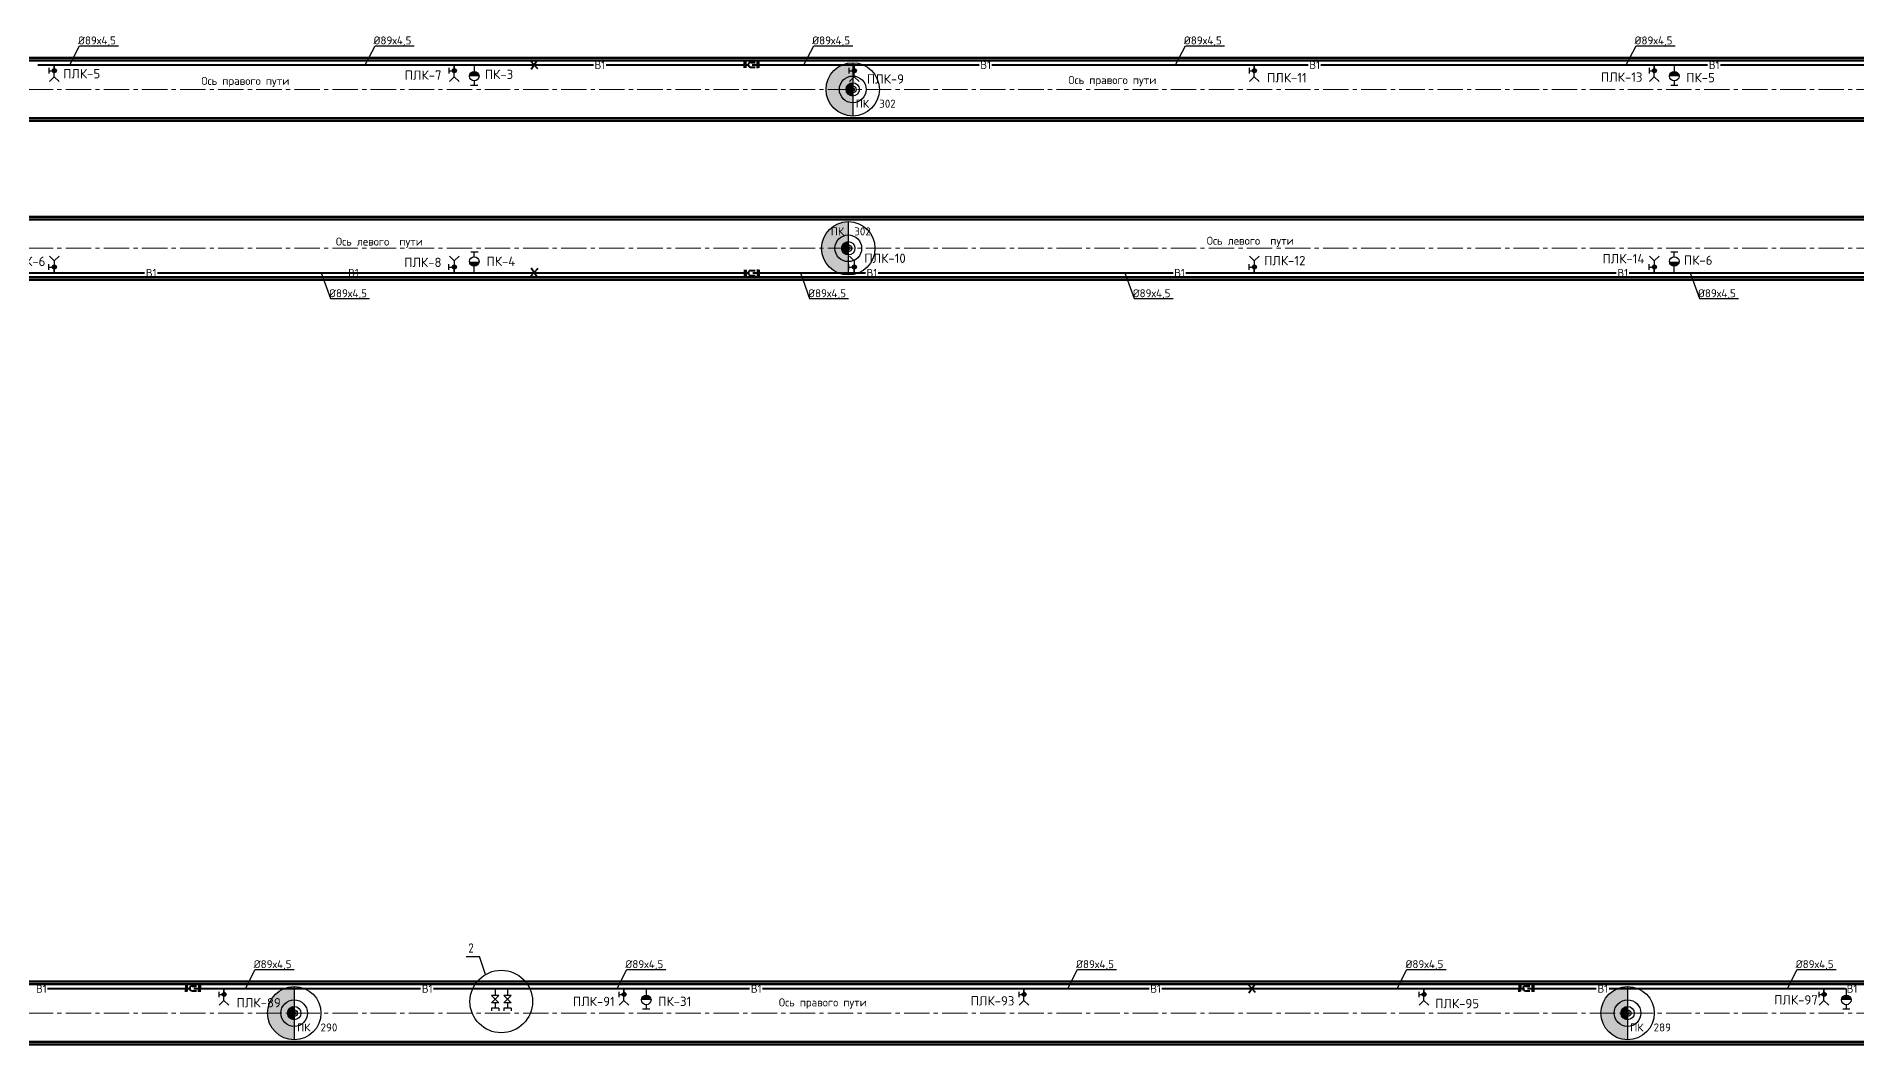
# Paper-space layout 'л2-л8' of a CAD drawing. Header units: millimetres. Extents: x 10032 to 18918, y -3051 to 627.
# Drawn here: x 10445 to 11128, y 210 to 589 of the extents above; entities that cross this region are included whole.
import ezdxf

# ---------------------------------------------------------------- set-up
doc = ezdxf.new("R2010")
doc.units = ezdxf.units.MM
doc.header["$LTSCALE"] = 0.5
doc.linetypes.add('CENTER2', pattern=[28.575, 19.05, -3.175, 3.175, -3.175])
for name, color, linetype in [('1_NADPIS', 7, 'Continuous'), ('3_Текст', 7, 'Continuous'), ('ВК_надписи', 7, 'Continuous'), ('ВК_сети', 4, 'Continuous'), ('ГТ_ПК', 2, 'Continuous'), ('ГТ_ПК @ 0.25', 2, 'Continuous'), ('ГТ_ПК @ 0.5', 2, 'Continuous'), ('ГТ_ПК @ 1', 2, 'Continuous'), ('ГТ_ПК @ 2', 2, 'Continuous'), ('ГТ_ПК @ 4', 2, 'Continuous')]:
    doc.layers.add(name, color=color, linetype=linetype)
for name, color, linetype, lineweight in [('1_PK500', 5, 'Continuous', 35), ('А_Конструкции', 4, 'Continuous', 50), ('АР_Оси', 242, 'CENTER2', 18)]:
    doc.layers.add(name, color=color, linetype=linetype, lineweight=lineweight)
doc.styles.add('RS-3-08', font='romans.shx', dxfattribs={"width": 0.8, "height": 3})
doc.styles.add('Стандарт ММП', font='isocpeur.ttf')

# ---------------------------------------------------------------- blocks, each defined once
blk = doc.blocks.new('ПК')
at = {"layer": 'ГТ_ПК'}
blk.add_hatch(color=0, dxfattribs=at).paths.add_polyline_path([(0, -2.5, 0.414214), (2.5, 0, 0.414214), (0, 2.5)])
at = {"layer": 'ГТ_ПК', "color": 0}
blk.add_line((0, -2.5), (0, 2.5), dxfattribs=at)
blk.add_circle((0, 0), 2.5, dxfattribs=at)
blk = doc.blocks.new('*U604')
at = {"layer": 'ГТ_ПК @ 0.25', "extrusion": (9.32183e-09, 7.72587e-22, 1), "xscale": 0.2500000000000061, "yscale": 0.2500000000000053, "zscale": 0.2500000000000053, "rotation": 180}
blk.add_blockref('ПК', (10751.19, 568.67, 0), dxfattribs=at)
at = {"layer": 'ГТ_ПК @ 0.5', "extrusion": (9.32183e-09, 7.72587e-22, 1), "xscale": 0.5000000000000189, "yscale": 0.5000000000000173, "zscale": 0.5000000000000173, "rotation": 180}
blk.add_blockref('ПК', (10751.19, 568.67, 0), dxfattribs=at)
at = {"layer": 'ГТ_ПК @ 1', "extrusion": (9.32183e-09, 7.72587e-22, 1), "rotation": 179.9999999999641}
blk.add_blockref('ПК', (10751.19, 568.67, 0), dxfattribs=at)
at = {"layer": 'ГТ_ПК @ 2', "extrusion": (9.32183e-09, 7.72587e-22, 1), "xscale": 2.000000000000075, "yscale": 2.000000000000069, "zscale": 2.000000000000069, "rotation": 180}
blk.add_blockref('ПК', (10751.19, 568.67, 0), dxfattribs=at)
at = {"layer": 'ГТ_ПК @ 4', "extrusion": (9.32183e-09, 7.72587e-22, 1), "xscale": 4.000000000000098, "yscale": 4.000000000000085, "zscale": 4.000000000000085, "rotation": 180}
blk.add_blockref('ПК', (10751.19, 568.67, 0), dxfattribs=at)
blk = doc.blocks.new('*U607')
at = {"layer": 'ГТ_ПК @ 0.25', "extrusion": (9.32183e-09, 7.72587e-22, 1), "xscale": 0.2500000000000061, "yscale": 0.2500000000000053, "zscale": 0.2500000000000053, "rotation": 180}
blk.add_blockref('ПК', (10749.53, 509.07, 0), dxfattribs=at)
at = {"layer": 'ГТ_ПК @ 0.5', "extrusion": (9.32183e-09, 7.72587e-22, 1), "xscale": 0.5000000000000189, "yscale": 0.5000000000000173, "zscale": 0.5000000000000173, "rotation": 180}
blk.add_blockref('ПК', (10749.53, 509.07, 0), dxfattribs=at)
at = {"layer": 'ГТ_ПК @ 1', "extrusion": (9.32183e-09, 7.72587e-22, 1), "rotation": 179.9999999999641}
blk.add_blockref('ПК', (10749.53, 509.07, 0), dxfattribs=at)
at = {"layer": 'ГТ_ПК @ 2', "extrusion": (9.32183e-09, 7.72587e-22, 1), "xscale": 2.000000000000075, "yscale": 2.000000000000069, "zscale": 2.000000000000069, "rotation": 180}
blk.add_blockref('ПК', (10749.53, 509.07, 0), dxfattribs=at)
at = {"layer": 'ГТ_ПК @ 4', "extrusion": (9.32183e-09, 7.72587e-22, 1), "xscale": 4.000000000000098, "yscale": 4.000000000000085, "zscale": 4.000000000000085, "rotation": 180}
blk.add_blockref('ПК', (10749.53, 509.07, 0), dxfattribs=at)
blk = doc.blocks.new('*U650')
at = {"layer": 'ГТ_ПК @ 0.25', "extrusion": (9.32183e-09, 7.72587e-22, 1), "xscale": 0.2500000000000061, "yscale": 0.2500000000000053, "zscale": 0.2500000000000053, "rotation": 180}
blk.add_blockref('ПК', (10541.76, 222.26, 0), dxfattribs=at)
at = {"layer": 'ГТ_ПК @ 0.5', "extrusion": (9.32183e-09, 7.72587e-22, 1), "xscale": 0.5000000000000188, "yscale": 0.5000000000000173, "zscale": 0.5000000000000173, "rotation": 180}
blk.add_blockref('ПК', (10541.76, 222.26, 0), dxfattribs=at)
at = {"layer": 'ГТ_ПК @ 1', "extrusion": (9.32183e-09, 7.72587e-22, 1), "rotation": 179.9999999999641}
blk.add_blockref('ПК', (10541.76, 222.26, 0), dxfattribs=at)
at = {"layer": 'ГТ_ПК @ 2', "extrusion": (9.32183e-09, 7.72587e-22, 1), "xscale": 2.000000000000075, "yscale": 2.000000000000069, "zscale": 2.000000000000069, "rotation": 180}
blk.add_blockref('ПК', (10541.76, 222.26, 0), dxfattribs=at)
at = {"layer": 'ГТ_ПК @ 4', "extrusion": (9.32183e-09, 7.72587e-22, 1), "xscale": 4.000000000000097, "yscale": 4.000000000000085, "zscale": 4.000000000000085, "rotation": 180}
blk.add_blockref('ПК', (10541.76, 222.26, 0), dxfattribs=at)
blk = doc.blocks.new('*U651')
at = {"layer": 'ГТ_ПК @ 0.25', "extrusion": (9.32183e-09, 7.72587e-22, 1), "xscale": 0.2500000000000061, "yscale": 0.2500000000000053, "zscale": 0.2500000000000053, "rotation": 180}
blk.add_blockref('ПК', (11041.76, 222.26, 0), dxfattribs=at)
at = {"layer": 'ГТ_ПК @ 0.5', "extrusion": (9.32183e-09, 7.72587e-22, 1), "xscale": 0.5000000000000188, "yscale": 0.5000000000000173, "zscale": 0.5000000000000173, "rotation": 180}
blk.add_blockref('ПК', (11041.76, 222.26, 0), dxfattribs=at)
at = {"layer": 'ГТ_ПК @ 1', "extrusion": (9.32183e-09, 7.72587e-22, 1), "rotation": 179.9999999999641}
blk.add_blockref('ПК', (11041.76, 222.26, 0), dxfattribs=at)
at = {"layer": 'ГТ_ПК @ 2', "extrusion": (9.32183e-09, 7.72587e-22, 1), "xscale": 2.000000000000075, "yscale": 2.000000000000069, "zscale": 2.000000000000069, "rotation": 180}
blk.add_blockref('ПК', (11041.76, 222.26, 0), dxfattribs=at)
at = {"layer": 'ГТ_ПК @ 4', "extrusion": (9.32183e-09, 7.72587e-22, 1), "xscale": 4.000000000000097, "yscale": 4.000000000000085, "zscale": 4.000000000000085, "rotation": 180}
blk.add_blockref('ПК', (11041.76, 222.26, 0), dxfattribs=at)

psp = doc.layouts.new('л2-л8')

# ---------------------------------------------------------------- hatches: boundary and pattern name
at = {"layer": 'ВК_сети', "ltscale": 0.5}
h = psp.add_hatch(color=5, dxfattribs=at)
h.paths.add_polyline_path([(10452.5701, 575.6817, 0.41421356), (10451.8201, 576.4317), (10451.8201, 575.6817)])
h.paths.add_polyline_path([(10452.5701, 575.6817), (10451.8201, 575.6817), (10451.8201, 574.9317, 0.41421356)])
h.paths.add_polyline_path([(10451.8201, 575.6817), (10451.8201, 576.4317, 0.58408052), (10451.1782, 575.2937)])
h.paths.add_polyline_path([(10451.8201, 574.9317), (10451.8201, 575.6817), (10451.1782, 575.2937, 0.26256208)])
h = psp.add_hatch(color=5, dxfattribs=at)
h.paths.add_polyline_path([(10602.5701, 575.6817, 0.41421356), (10601.8201, 576.4317), (10601.8201, 575.6817)])
h.paths.add_polyline_path([(10602.5701, 575.6817), (10601.8201, 575.6817), (10601.8201, 574.9317, 0.41421356)])
h.paths.add_polyline_path([(10601.8201, 575.6817), (10601.8201, 576.4317, 0.58408052), (10601.1782, 575.2937)])
h.paths.add_polyline_path([(10601.8201, 574.9317), (10601.8201, 575.6817), (10601.1782, 575.2937, 0.26256208)])
h = psp.add_hatch(color=1, dxfattribs=at)
h.paths.add_polyline_path([(10607.4584, 573.6228), (10611.0584, 573.6228, 0.09159777), (10610.9396, 574.2659), (10607.5773, 574.2659, 0.09159777)])
h.paths.add_polyline_path([(10607.5773, 574.2659), (10610.9396, 574.2659, 0.68812614)])
h = psp.add_hatch(color=1, dxfattribs=at)
h.paths.add_polyline_path([(10607.4584, 573.6228), (10611.0584, 573.6228, 0.09159777), (10610.9396, 574.2659), (10607.5773, 574.2659, 0.09159777)])
h.paths.add_polyline_path([(10607.5773, 574.2659), (10610.9396, 574.2659, 0.68812614)])
h = psp.add_hatch(color=5, dxfattribs=at)
h.paths.add_polyline_path([(10752.5701, 575.6817, 0.41421356), (10751.8201, 576.4317), (10751.8201, 575.6817)])
h.paths.add_polyline_path([(10752.5701, 575.6817), (10751.8201, 575.6817), (10751.8201, 574.9317, 0.41421356)])
h.paths.add_polyline_path([(10751.8201, 575.6817), (10751.8201, 576.4317, 0.58408052), (10751.1782, 575.2937)])
h.paths.add_polyline_path([(10751.8201, 574.9317), (10751.8201, 575.6817), (10751.1782, 575.2937, 0.26256208)])
h = psp.add_hatch(color=5, dxfattribs=at)
h.paths.add_polyline_path([(10902.5701, 575.6817, 0.41421356), (10901.8201, 576.4317), (10901.8201, 575.6817)])
h.paths.add_polyline_path([(10902.5701, 575.6817), (10901.8201, 575.6817), (10901.8201, 574.9317, 0.41421356)])
h.paths.add_polyline_path([(10901.8201, 575.6817), (10901.8201, 576.4317, 0.58408052), (10901.1782, 575.2937)])
h.paths.add_polyline_path([(10901.8201, 574.9317), (10901.8201, 575.6817), (10901.1782, 575.2937, 0.26256208)])
h = psp.add_hatch(color=5, dxfattribs=at)
h.paths.add_polyline_path([(11052.5701, 575.6817, 0.41421356), (11051.8201, 576.4317), (11051.8201, 575.6817)])
h.paths.add_polyline_path([(11052.5701, 575.6817), (11051.8201, 575.6817), (11051.8201, 574.9317, 0.41421356)])
h.paths.add_polyline_path([(11051.8201, 575.6817), (11051.8201, 576.4317, 0.58408052), (11051.1782, 575.2937)])
h.paths.add_polyline_path([(11051.8201, 574.9317), (11051.8201, 575.6817), (11051.1782, 575.2937, 0.26256208)])
h = psp.add_hatch(color=1, dxfattribs=at)
h.paths.add_polyline_path([(11057.4584, 573.6228), (11061.0584, 573.6228, 0.09159777), (11060.9396, 574.2659), (11057.5773, 574.2659, 0.09159777)])
h.paths.add_polyline_path([(11057.5773, 574.2659), (11060.9396, 574.2659, 0.68812614)])
h = psp.add_hatch(color=1, dxfattribs=at)
h.paths.add_polyline_path([(11057.4584, 573.6228), (11061.0584, 573.6228, 0.09159777), (11060.9396, 574.2659), (11057.5773, 574.2659, 0.09159777)])
h.paths.add_polyline_path([(11057.5773, 574.2659), (11060.9396, 574.2659, 0.68812614)])
h = psp.add_hatch(color=5, dxfattribs=at)
h.paths.add_polyline_path([(10452.5701, 502.0585, -0.41421356), (10451.8201, 501.3085), (10451.8201, 502.0585)])
h.paths.add_polyline_path([(10452.5701, 502.0585), (10451.8201, 502.0585), (10451.8201, 502.8085, -0.41421356)])
h.paths.add_polyline_path([(10451.8201, 502.0585), (10451.8201, 501.3085, -0.58408052), (10451.1782, 502.4465)])
h.paths.add_polyline_path([(10451.8201, 502.8085), (10451.8201, 502.0585), (10451.1782, 502.4465, -0.26256208)])
h = psp.add_hatch(color=5, dxfattribs=at)
h.paths.add_polyline_path([(10602.5701, 502.0585, -0.41421356), (10601.8201, 501.3085), (10601.8201, 502.0585)])
h.paths.add_polyline_path([(10602.5701, 502.0585), (10601.8201, 502.0585), (10601.8201, 502.8085, -0.41421356)])
h.paths.add_polyline_path([(10601.8201, 502.0585), (10601.8201, 501.3085, -0.58408052), (10601.1782, 502.4465)])
h.paths.add_polyline_path([(10601.8201, 502.8085), (10601.8201, 502.0585), (10601.1782, 502.4465, -0.26256208)])
h = psp.add_hatch(color=1, dxfattribs=at)
h.paths.add_polyline_path([(10607.4584, 504.1174), (10611.0584, 504.1174, -0.09159777), (10610.9396, 503.4743), (10607.5773, 503.4743, -0.09159777)])
h.paths.add_polyline_path([(10607.5773, 503.4743), (10610.9396, 503.4743, -0.68812614)])
h = psp.add_hatch(color=1, dxfattribs=at)
h.paths.add_polyline_path([(10607.4584, 504.1174), (10611.0584, 504.1174, -0.09159777), (10610.9396, 503.4743), (10607.5773, 503.4743, -0.09159777)])
h.paths.add_polyline_path([(10607.5773, 503.4743), (10610.9396, 503.4743, -0.68812614)])
h = psp.add_hatch(color=5, dxfattribs=at)
h.paths.add_polyline_path([(10752.5701, 502.0585, -0.41421356), (10751.8201, 501.3085), (10751.8201, 502.0585)])
h.paths.add_polyline_path([(10752.5701, 502.0585), (10751.8201, 502.0585), (10751.8201, 502.8085, -0.41421356)])
h.paths.add_polyline_path([(10751.8201, 502.0585), (10751.8201, 501.3085, -0.58408052), (10751.1782, 502.4465)])
h.paths.add_polyline_path([(10751.8201, 502.8085), (10751.8201, 502.0585), (10751.1782, 502.4465, -0.26256208)])
h = psp.add_hatch(color=5, dxfattribs=at)
h.paths.add_polyline_path([(10902.5701, 502.0585, -0.41421356), (10901.8201, 501.3085), (10901.8201, 502.0585)])
h.paths.add_polyline_path([(10902.5701, 502.0585), (10901.8201, 502.0585), (10901.8201, 502.8085, -0.41421356)])
h.paths.add_polyline_path([(10901.8201, 502.0585), (10901.8201, 501.3085, -0.58408052), (10901.1782, 502.4465)])
h.paths.add_polyline_path([(10901.8201, 502.8085), (10901.8201, 502.0585), (10901.1782, 502.4465, -0.26256208)])
h = psp.add_hatch(color=5, dxfattribs=at)
h.paths.add_polyline_path([(11052.5701, 502.0585, -0.41421356), (11051.8201, 501.3085), (11051.8201, 502.0585)])
h.paths.add_polyline_path([(11052.5701, 502.0585), (11051.8201, 502.0585), (11051.8201, 502.8085, -0.41421356)])
h.paths.add_polyline_path([(11051.8201, 502.0585), (11051.8201, 501.3085, -0.58408052), (11051.1782, 502.4465)])
h.paths.add_polyline_path([(11051.8201, 502.8085), (11051.8201, 502.0585), (11051.1782, 502.4465, -0.26256208)])
h = psp.add_hatch(color=1, dxfattribs=at)
h.paths.add_polyline_path([(11057.4584, 504.1174), (11061.0584, 504.1174, -0.09159777), (11060.9396, 503.4743), (11057.5773, 503.4743, -0.09159777)])
h.paths.add_polyline_path([(11057.5773, 503.4743), (11060.9396, 503.4743, -0.68812614)])
h = psp.add_hatch(color=1, dxfattribs=at)
h.paths.add_polyline_path([(11057.4584, 504.1174), (11061.0584, 504.1174, -0.09159777), (11060.9396, 503.4743), (11057.5773, 503.4743, -0.09159777)])
h.paths.add_polyline_path([(11057.5773, 503.4743), (11060.9396, 503.4743, -0.68812614)])
h = psp.add_hatch(color=5, dxfattribs=at)
h.paths.add_polyline_path([(10516.2201, 229.2713, 0.41421356), (10515.4701, 230.0213), (10515.4701, 229.2713)])
h.paths.add_polyline_path([(10516.2201, 229.2713), (10515.4701, 229.2713), (10515.4701, 228.5213, 0.41421356)])
h.paths.add_polyline_path([(10515.4701, 229.2713), (10515.4701, 230.0213, 0.58408052), (10514.8282, 228.8833)])
h.paths.add_polyline_path([(10515.4701, 228.5213), (10515.4701, 229.2713), (10514.8282, 228.8833, 0.26256208)])
h = psp.add_hatch(color=5, dxfattribs=at)
h.paths.add_polyline_path([(10666.2201, 229.2713, 0.41421356), (10665.4701, 230.0213), (10665.4701, 229.2713)])
h.paths.add_polyline_path([(10666.2201, 229.2713), (10665.4701, 229.2713), (10665.4701, 228.5213, 0.41421356)])
h.paths.add_polyline_path([(10665.4701, 229.2713), (10665.4701, 230.0213, 0.58408052), (10664.8282, 228.8833)])
h.paths.add_polyline_path([(10665.4701, 228.5213), (10665.4701, 229.2713), (10664.8282, 228.8833, 0.26256208)])
h = psp.add_hatch(color=1, dxfattribs=at)
h.paths.add_polyline_path([(10671.9584, 227.2123), (10675.5584, 227.2123, 0.09159777), (10675.4396, 227.8555), (10672.0773, 227.8555, 0.09159777)])
h.paths.add_polyline_path([(10672.0773, 227.8555), (10675.4396, 227.8555, 0.68812614)])
h = psp.add_hatch(color=1, dxfattribs=at)
h.paths.add_polyline_path([(10671.9584, 227.2123), (10675.5584, 227.2123, 0.09159777), (10675.4396, 227.8555), (10672.0773, 227.8555, 0.09159777)])
h.paths.add_polyline_path([(10672.0773, 227.8555), (10675.4396, 227.8555, 0.68812614)])
h = psp.add_hatch(color=5, dxfattribs=at)
h.paths.add_polyline_path([(10816.2201, 229.2713, 0.41421356), (10815.4701, 230.0213), (10815.4701, 229.2713)])
h.paths.add_polyline_path([(10816.2201, 229.2713), (10815.4701, 229.2713), (10815.4701, 228.5213, 0.41421356)])
h.paths.add_polyline_path([(10815.4701, 229.2713), (10815.4701, 230.0213, 0.58408052), (10814.8282, 228.8833)])
h.paths.add_polyline_path([(10815.4701, 228.5213), (10815.4701, 229.2713), (10814.8282, 228.8833, 0.26256208)])
h = psp.add_hatch(color=5, dxfattribs=at)
h.paths.add_polyline_path([(10966.2201, 229.2713, 0.41421356), (10965.4701, 230.0213), (10965.4701, 229.2713)])
h.paths.add_polyline_path([(10966.2201, 229.2713), (10965.4701, 229.2713), (10965.4701, 228.5213, 0.41421356)])
h.paths.add_polyline_path([(10965.4701, 229.2713), (10965.4701, 230.0213, 0.58408052), (10964.8282, 228.8833)])
h.paths.add_polyline_path([(10965.4701, 228.5213), (10965.4701, 229.2713), (10964.8282, 228.8833, 0.26256208)])
h = psp.add_hatch(color=5, dxfattribs=at)
h.paths.add_polyline_path([(11116.2201, 229.2713, 0.41421356), (11115.4701, 230.0213), (11115.4701, 229.2713)])
h.paths.add_polyline_path([(11116.2201, 229.2713), (11115.4701, 229.2713), (11115.4701, 228.5213, 0.41421356)])
h.paths.add_polyline_path([(11115.4701, 229.2713), (11115.4701, 230.0213, 0.58408052), (11114.8282, 228.8833)])
h.paths.add_polyline_path([(11115.4701, 228.5213), (11115.4701, 229.2713), (11114.8282, 228.8833, 0.26256208)])
h = psp.add_hatch(color=1, dxfattribs=at)
h.paths.add_polyline_path([(11121.9584, 227.2123), (11125.5584, 227.2123, 0.09159777), (11125.4396, 227.8555), (11122.0773, 227.8555, 0.09159777)])
h.paths.add_polyline_path([(11122.0773, 227.8555), (11125.4396, 227.8555, 0.68812614)])
h = psp.add_hatch(color=1, dxfattribs=at)
h.paths.add_polyline_path([(11121.9584, 227.2123), (11125.5584, 227.2123, 0.09159777), (11125.4396, 227.8555), (11122.0773, 227.8555, 0.09159777)])
h.paths.add_polyline_path([(11122.0773, 227.8555), (11125.4396, 227.8555, 0.68812614)])

# ---------------------------------------------------------------- linework, layer by layer
at = {"layer": 'А_Конструкции'}
for p, q in [((10041.7584, 580.4701), (11580.2691, 580.4702)), ((10041.7584, 579.4701), (11580.2691, 579.4702)), ((10131.7584, 557.8701), (11580.2691, 557.8701)), ((10131.7584, 556.8701), (11580.2691, 556.8701)), ((10131.7584, 520.8701), (11580.2691, 520.8702)), ((10131.7584, 519.8701), (11580.2691, 519.8702)), ((10041.7584, 498.2701), (11580.2691, 498.2701)), ((10041.7584, 497.2701), (11580.2691, 497.2701)), ((10041.7584, 234.0596), (11370.8341, 234.0597)), ((10041.7584, 233.0596), (11370.8341, 233.0597)), ((10041.7584, 211.4596), (11370.8341, 211.4597)), ((10041.7584, 210.4596), (11370.8341, 210.4597))]:
    psp.add_line(p, q, dxfattribs=at)
at = {"layer": 'АР_Оси', "color": 7}
for p, q in [((10041.7584, 568.6701), (11578.7126, 568.6701)), ((10041.7584, 509.0701), (11578.7126, 509.0701)), ((10041.7584, 222.2596), (11584.2284, 222.2597))]:
    psp.add_line(p, q, dxfattribs=at)
at = {"layer": 'ВК_надписи'}
for p, q in [((10457.5692, 577.8617, 0), (10461.229, 585.0594, 0)), ((10461.229, 585.0594, 0), (10475.8685, 585.0594, 0)), ((10568.3962, 577.8617, 0), (10572.0559, 585.0594, 0)), ((10572.0559, 585.0594, 0), (10586.6954, 585.0594, 0)), ((10732.8853, 577.8617, 0), (10736.545, 585.0594, 0)), ((10736.545, 585.0594, 0), (10751.1845, 585.0594, 0)), ((10872.2694, 577.8617, 0), (10875.9291, 585.0594, 0)), ((10875.9291, 585.0594, 0), (10890.5686, 585.0594, 0)), ((11041.2678, 577.8617, 0), (11044.9275, 585.0594, 0)), ((11044.9275, 585.0594, 0), (11059.567, 585.0594, 0)), ((10551.9168, 499.8786, 0), (10555.3691, 490.2474, 0)), ((10731.5608, 499.8786, 0), (10735.0131, 490.2474, 0)), ((10853.2619, 499.8786, 0), (10856.7141, 490.2474, 0)), ((11065.2489, 499.8786, 0), (11068.7012, 490.2474, 0)), ((10555.3691, 490.2474, 0), (10570.0086, 490.2474, 0)), ((10735.0131, 490.2474, 0), (10749.6526, 490.2474, 0)), ((10856.7141, 490.2474, 0), (10871.3536, 490.2474, 0)), ((11068.7012, 490.2474, 0), (11083.3406, 490.2474, 0)), ((10523.4503, 231.4512, 0), (10527.11, 238.6489, 0)), ((10527.11, 238.6489, 0), (10541.7495, 238.6489, 0)), ((10662.8344, 231.4512, 0), (10666.4941, 238.6489, 0)), ((10666.4941, 238.6489, 0), (10681.1336, 238.6489, 0)), ((10831.8328, 231.4512, 0), (10835.4925, 238.6489, 0)), ((10835.4925, 238.6489, 0), (10850.132, 238.6489, 0)), ((10955.3636, 231.4512, 0), (10959.0233, 238.6489, 0)), ((10959.0233, 238.6489, 0), (10973.6628, 238.6489, 0)), ((11101.6999, 231.4512, 0), (11105.3596, 238.6489, 0)), ((11105.3596, 238.6489, 0), (11119.9991, 238.6489, 0))]:
    psp.add_line(p, q, dxfattribs=at)
at = {"layer": 'ВК_надписи', "color": 2, "ltscale": 0.5}
for p in [(10606.2667, 243.5468, -5.1623), (10613.4967, 236.7523, -5.1623)]:
    psp.add_line(p, (10611.2067, 243.5468, -5.1623), dxfattribs=at)
at = {"layer": 'ВК_сети', "color": 5, "ltscale": 0.5}
for p, q in [((10449.7905, 576.7134, 0), (10449.7905, 574.6516, 0)), ((10449.7905, 575.6825, 0), (10451.8201, 575.6825, 0)), ((10451.7584, 573.423, 0), (10449.9342, 571.5988, 0)), ((10451.7584, 573.423, 0), (10451.7584, 577.8617, 0)), ((10451.7584, 573.423, 0), (10453.5826, 571.5988, 0)), ((10599.7905, 576.7134, 0), (10599.7905, 574.6516, 0)), ((10599.7905, 575.6825, 0), (10601.8201, 575.6825, 0)), ((10601.7584, 573.423, 0), (10599.9342, 571.5988, 0)), ((10601.7584, 573.423, 0), (10601.7584, 577.8617, 0)), ((10601.7584, 573.423, 0), (10603.5826, 571.5988, 0)), ((10749.7905, 576.7134, 0), (10749.7905, 574.6516, 0)), ((10749.7905, 575.6825, 0), (10751.8201, 575.6825, 0)), ((10751.7584, 573.423, 0), (10749.9342, 571.5988, 0)), ((10751.7584, 573.423, 0), (10751.7584, 577.8617, 0)), ((10751.7584, 573.423, 0), (10753.5826, 571.5988, 0)), ((10899.7905, 576.7134, 0), (10899.7905, 574.6516, 0)), ((10899.7905, 575.6825, 0), (10901.8201, 575.6825, 0)), ((10901.7584, 573.423, 0), (10899.9342, 571.5988, 0)), ((10901.7584, 573.423, 0), (10901.7584, 577.8617, 0)), ((10901.7584, 573.423, 0), (10903.5826, 571.5988, 0)), ((11049.7905, 576.7134, 0), (11049.7905, 574.6516, 0)), ((11049.7905, 575.6825, 0), (11051.8201, 575.6825, 0)), ((11051.7584, 573.423, 0), (11049.9342, 571.5988, 0)), ((11051.7584, 573.423, 0), (11051.7584, 577.8617, 0)), ((11051.7584, 573.423, 0), (11053.5826, 571.5988, 0)), ((10451.7584, 504.3173, 0), (10449.9342, 506.1415, 0)), ((10451.7584, 504.3173, 0), (10453.5826, 506.1415, 0)), ((10601.7584, 504.3173, 0), (10599.9342, 506.1415, 0)), ((10601.7584, 504.3173, 0), (10603.5826, 506.1415, 0)), ((10751.7584, 504.3173, 0), (10749.9342, 506.1415, 0)), ((10751.7584, 504.3173, 0), (10753.5826, 506.1415, 0)), ((10901.7584, 504.3173, 0), (10899.9342, 506.1415, 0)), ((10901.7584, 504.3173, 0), (10903.5826, 506.1415, 0)), ((11051.7584, 504.3173, 0), (11049.9342, 506.1415, 0)), ((11051.7584, 504.3173, 0), (11053.5826, 506.1415, 0)), ((10449.7905, 501.0269, 0), (10449.7905, 503.0887, 0)), ((10449.7905, 502.0578, 0), (10451.8201, 502.0578, 0)), ((10451.7584, 504.3173, 0), (10451.7584, 499.8786, 0)), ((10599.7905, 501.0269, 0), (10599.7905, 503.0887, 0)), ((10599.7905, 502.0578, 0), (10601.8201, 502.0578, 0)), ((10601.7584, 504.3173, 0), (10601.7584, 499.8786, 0)), ((10749.7905, 501.0269, 0), (10749.7905, 503.0887, 0)), ((10749.7905, 502.0578, 0), (10751.8201, 502.0578, 0)), ((10751.7584, 504.3173, 0), (10751.7584, 499.8786, 0)), ((10899.7905, 501.0269, 0), (10899.7905, 503.0887, 0)), ((10899.7905, 502.0578, 0), (10901.8201, 502.0578, 0)), ((10901.7584, 504.3173, 0), (10901.7584, 499.8786, 0)), ((11049.7905, 501.0269, 0), (11049.7905, 503.0887, 0)), ((11049.7905, 502.0578, 0), (11051.8201, 502.0578, 0)), ((11051.7584, 504.3173, 0), (11051.7584, 499.8786, 0)), ((10513.4405, 230.3029, 0), (10513.4405, 228.2411, 0)), ((10513.4405, 229.272, 0), (10515.4701, 229.272, 0)), ((10515.4084, 227.0125, 0), (10513.5842, 225.1883, 0)), ((10515.4084, 227.0125, 0), (10515.4084, 231.4512, 0)), ((10515.4084, 227.0125, 0), (10517.2326, 225.1883, 0)), ((10663.4405, 230.3029, 0), (10663.4405, 228.2411, 0)), ((10663.4405, 229.272, 0), (10665.4701, 229.272, 0)), ((10665.4084, 227.0125, 0), (10663.5842, 225.1883, 0)), ((10665.4084, 227.0125, 0), (10665.4084, 231.4512, 0)), ((10665.4084, 227.0125, 0), (10667.2326, 225.1883, 0)), ((10813.4405, 230.3029, 0), (10813.4405, 228.2411, 0)), ((10813.4405, 229.272, 0), (10815.4701, 229.272, 0)), ((10815.4084, 227.0125, 0), (10813.5842, 225.1883, 0)), ((10815.4084, 227.0125, 0), (10815.4084, 231.4512, 0)), ((10815.4084, 227.0125, 0), (10817.2326, 225.1883, 0)), ((10963.4405, 230.3029, 0), (10963.4405, 228.2411, 0)), ((10963.4405, 229.272, 0), (10965.4701, 229.272, 0)), ((10965.4084, 227.0125, 0), (10963.5842, 225.1883, 0)), ((10965.4084, 227.0125, 0), (10965.4084, 231.4512, 0)), ((10965.4084, 227.0125, 0), (10967.2326, 225.1883, 0)), ((11113.4405, 230.3029, 0), (11113.4405, 228.2411, 0)), ((11113.4405, 229.272, 0), (11115.4701, 229.272, 0)), ((11115.4084, 227.0125, 0), (11113.5842, 225.1883, 0)), ((11115.4084, 227.0125, 0), (11115.4084, 231.4512, 0)), ((11115.4084, 227.0125, 0), (11117.2326, 225.1883, 0))]:
    psp.add_line(p, q, dxfattribs=at)
at = {"layer": 'ВК_сети', "color": 1, "lineweight": 30, "ltscale": 0.5, "extrusion": (-3.27269e-07, 1.1423e-06, 1)}
for p, q in [((10451.7584, 577.8617, 0), (10451.7584, 574.9068, 0)), ((10601.7584, 577.8617, 0), (10601.7584, 574.9068, 0)), ((10751.7584, 577.8617, 0), (10751.7584, 574.9068, 0)), ((10901.7584, 577.8617, 0), (10901.7584, 574.9068, 0)), ((11051.7584, 577.8617, 0), (11051.7584, 574.9068, 0)), ((10515.4084, 231.4512, 0), (10515.4084, 228.4963, 0)), ((10665.4084, 231.4512, 0), (10665.4084, 228.4963, 0)), ((10815.4084, 231.4512, 0), (10815.4084, 228.4963, 0)), ((10965.4084, 231.4512, 0), (10965.4084, 228.4963, 0)), ((11115.4084, 231.4512, 0), (11115.4084, 228.4963, 0))]:
    psp.add_line(p, q, dxfattribs=at)
at = {"layer": 'ВК_сети', "color": 1, "lineweight": 30, "ltscale": 0.5}
for p, q in [((10609.2584, 574.9003, -0.0001), (10608.7411, 574.8964, -0.0001)), ((10609.2584, 574.9003, -0.0001), (10608.7411, 574.8964, -0.0001)), ((10609.2555, 575.3022, -0.0001), (10609.2584, 574.9003, -0.0001)), ((10609.2555, 575.3022, -0.0001), (10609.2584, 574.9003, -0.0001)), ((10609.2584, 574.9003, -0.0001), (10609.7758, 574.9041, -0.0001)), ((10609.2584, 574.9003, -0.0001), (10609.7758, 574.9041, -0.0001)), ((11059.2584, 574.9003, -0.0001), (11058.7411, 574.8964, -0.0001)), ((11059.2584, 574.9003, -0.0001), (11058.7411, 574.8964, -0.0001)), ((11059.2555, 575.3022, -0.0001), (11059.2584, 574.9003, -0.0001)), ((11059.2555, 575.3022, -0.0001), (11059.2584, 574.9003, -0.0001)), ((11059.2584, 574.9003, -0.0001), (11059.7758, 574.9041, -0.0001)), ((11059.2584, 574.9003, -0.0001), (11059.7758, 574.9041, -0.0001)), ((10609.2584, 502.84, -0.0001), (10608.7411, 502.8438, -0.0001)), ((10609.2584, 502.84, -0.0001), (10608.7411, 502.8438, -0.0001)), ((10609.2555, 502.438, -0.0001), (10609.2584, 502.84, -0.0001)), ((10609.2555, 502.438, -0.0001), (10609.2584, 502.84, -0.0001)), ((10609.2584, 502.84, -0.0001), (10609.7758, 502.8362, -0.0001)), ((10609.2584, 502.84, -0.0001), (10609.7758, 502.8362, -0.0001)), ((11059.2584, 502.84, -0.0001), (11058.7411, 502.8438, -0.0001)), ((11059.2584, 502.84, -0.0001), (11058.7411, 502.8438, -0.0001)), ((11059.2555, 502.438, -0.0001), (11059.2584, 502.84, -0.0001)), ((11059.2555, 502.438, -0.0001), (11059.2584, 502.84, -0.0001)), ((11059.2584, 502.84, -0.0001), (11059.7758, 502.8362, -0.0001)), ((11059.2584, 502.84, -0.0001), (11059.7758, 502.8362, -0.0001)), ((10673.7584, 228.4898, -0.0001), (10673.2411, 228.4859, -0.0001)), ((10673.7584, 228.4898, -0.0001), (10673.2411, 228.4859, -0.0001)), ((10673.7555, 228.8918, -0.0001), (10673.7584, 228.4898, -0.0001)), ((10673.7555, 228.8918, -0.0001), (10673.7584, 228.4898, -0.0001)), ((10673.7584, 228.4898, -0.0001), (10674.2758, 228.4936, -0.0001)), ((10673.7584, 228.4898, -0.0001), (10674.2758, 228.4936, -0.0001)), ((11123.7584, 228.4898, -0.0001), (11123.2411, 228.4859, -0.0001)), ((11123.7584, 228.4898, -0.0001), (11123.2411, 228.4859, -0.0001)), ((11123.7555, 228.8918, -0.0001), (11123.7584, 228.4898, -0.0001)), ((11123.7555, 228.8918, -0.0001), (11123.7584, 228.4898, -0.0001)), ((11123.7584, 228.4898, -0.0001), (11124.2758, 228.4936, -0.0001)), ((11123.7584, 228.4898, -0.0001), (11124.2758, 228.4936, -0.0001))]:
    psp.add_line(p, q, dxfattribs=at)
at = {"layer": 'ВК_сети', "color": 1, "ltscale": 0.5}
for p, q in [((10609.2584, 577.8617, 0), (10609.2584, 575.4228, 0)), ((10609.2584, 577.8617, 0), (10609.2584, 575.4228, 0)), ((11059.2584, 577.8617, 0), (11059.2584, 575.4228, 0)), ((11059.2584, 577.8617, 0), (11059.2584, 575.4228, 0)), ((10610.6003, 570.1699, 0), (10607.9165, 570.1699, 0)), ((10610.6003, 570.1699, 0), (10607.9165, 570.1699, 0)), ((10609.2584, 571.8228, 0), (10609.2584, 570.1699, 0)), ((10609.2584, 571.8228, 0), (10609.2584, 570.1699, 0)), ((11060.6003, 570.1699, 0), (11057.9165, 570.1699, 0)), ((11060.6003, 570.1699, 0), (11057.9165, 570.1699, 0)), ((11059.2584, 571.8228, 0), (11059.2584, 570.1699, 0)), ((11059.2584, 571.8228, 0), (11059.2584, 570.1699, 0)), ((10610.6903, 507.5704, 0), (10608.0065, 507.5704, 0)), ((10609.2584, 505.9174, 0), (10609.2584, 507.5704, 0)), ((10609.2584, 505.9174, 0), (10609.2584, 507.5704, 0)), ((11060.6003, 507.5704, 0), (11057.9165, 507.5704, 0)), ((11060.6003, 507.5704, 0), (11057.9165, 507.5704, 0)), ((11059.2584, 505.9174, 0), (11059.2584, 507.5704, 0)), ((11059.2584, 505.9174, 0), (11059.2584, 507.5704, 0)), ((10609.2584, 499.8786, 0), (10609.2584, 502.3174, 0)), ((10609.2584, 499.8786, 0), (10609.2584, 502.3174, 0)), ((11059.2584, 499.8786, 0), (11059.2584, 502.3174, 0)), ((11059.2584, 499.8786, 0), (11059.2584, 502.3174, 0)), ((10673.7584, 231.4512, 0), (10673.7584, 229.0123, 0)), ((10673.7584, 231.4512, 0), (10673.7584, 229.0123, 0)), ((10673.7584, 225.4123, 0), (10673.7584, 223.7594, 0)), ((10673.7584, 225.4123, 0), (10673.7584, 223.7594, 0)), ((11123.7584, 231.4512, 0), (11123.7584, 229.0123, 0)), ((11123.7584, 231.4512, 0), (11123.7584, 229.0123, 0)), ((11123.7584, 225.4123, 0), (11123.7584, 223.7594, 0)), ((11123.7584, 225.4123, 0), (11123.7584, 223.7594, 0)), ((10675.1003, 223.7594, 0), (10672.4165, 223.7594, 0)), ((10675.1003, 223.7594, 0), (10672.4165, 223.7594, 0)), ((11125.1003, 223.7594, 0), (11122.4165, 223.7594, 0)), ((11125.1003, 223.7594, 0), (11122.4165, 223.7594, 0))]:
    psp.add_line(p, q, dxfattribs=at)
at = {"layer": 'ВК_сети', "color": 5, "lineweight": 40, "ltscale": 0.5}
for p, q in [((10633.0615, 576.3659, 0), (10630.3054, 579.3575, 0)), ((10632.817, 579.5503, 0), (10630.5498, 576.1731, 0)), ((10710.5798, 576.7042, 0), (10710.6102, 579.1867, 0)), ((10711.0762, 576.7643, 0), (10711.1066, 579.2468, 0)), ((10712.8993, 577.0197, 0), (10714.5702, 576.9992, 0)), ((10712.9213, 578.8145, 0), (10714.5922, 578.7941, 0)), ((10715.4794, 576.6442, 0), (10715.5098, 579.1267, 0)), ((10715.9757, 576.7042, 0), (10716.0062, 579.1867, 0)), ((10633.0615, 501.4861, 0), (10630.3054, 498.4945, 0)), ((10632.817, 498.3017, 0), (10630.5498, 501.6789, 0)), ((10710.5798, 501.036, 0), (10710.6102, 498.5535, 0)), ((10711.0762, 500.976, 0), (10711.1066, 498.4935, 0)), ((10712.8993, 500.7206, 0), (10714.5702, 500.7411, 0)), ((10712.9213, 498.9257, 0), (10714.5922, 498.9462, 0)), ((10715.4794, 501.0961, 0), (10715.5098, 498.6136, 0)), ((10715.9757, 501.036, 0), (10716.0062, 498.5535, 0)), ((10501.1448, 230.2937, 0), (10501.1752, 232.7762, 0)), ((10501.6412, 230.3538, 0), (10501.6716, 232.8363, 0)), ((10503.4863, 232.4041, 0), (10505.1572, 232.3836, 0)), ((10506.0444, 230.2337, 0), (10506.0748, 232.7162, 0)), ((10506.5407, 230.2937, 0), (10506.5712, 232.7762, 0)), ((10902.2865, 229.9554, 0), (10899.5304, 232.947, 0)), ((10902.042, 233.1398, 0), (10899.7748, 229.7626, 0)), ((11001.1448, 230.2937, 0), (11001.1752, 232.7762, 0)), ((11001.6412, 230.3538, 0), (11001.6716, 232.8363, 0)), ((11003.4863, 232.4041, 0), (11005.1572, 232.3836, 0)), ((11006.0444, 230.2337, 0), (11006.0748, 232.7162, 0)), ((11006.5407, 230.2937, 0), (11006.5712, 232.7762, 0)), ((10503.4643, 230.6092, 0), (10505.1352, 230.5887, 0)), ((11003.4643, 230.6092, 0), (11005.1352, 230.5887, 0))]:
    psp.add_line(p, q, dxfattribs=at)
at = {"layer": 'ВК_сети', "color": 1, "lineweight": 30, "ltscale": 0.5, "extrusion": (-3.27269e-07, -1.1423e-06, 1)}
for p, q in [((10451.7584, 499.8786, 0), (10451.7584, 502.8335, 0)), ((10601.7584, 499.8786, 0), (10601.7584, 502.8335, 0)), ((10751.7584, 499.8786, 0), (10751.7584, 502.8335, 0)), ((10901.7584, 499.8786, 0), (10901.7584, 502.8335, 0)), ((11051.7584, 499.8786, 0), (11051.7584, 502.8335, 0))]:
    psp.add_line(p, q, dxfattribs=at)
at = {"layer": 'ВК_сети', "color": 2, "lineweight": 30, "ltscale": 0.5}
for p, q in [((10615.6991, 226.0745, -2.5811), (10618.4991, 228.8745, -2.5811)), ((10618.4991, 226.0745, -2.5811), (10615.6991, 228.8745, -2.5811)), ((10618.4991, 228.8745, -2.5811), (10615.6991, 228.8745, -2.5811)), ((10618.4991, 226.0745, -2.5811), (10615.6991, 226.0745, -2.5811)), ((10617.0991, 231.3329, -2.5811), (10617.0991, 228.8745, -2.5811)), ((10617.0991, 226.0745, -2.5811), (10617.0991, 224.0745, -2.5811)), ((10620.3317, 226.0745, -2.5811), (10623.1317, 228.8745, -2.5811)), ((10623.1317, 226.0745, -2.5811), (10620.3317, 228.8745, -2.5811)), ((10623.1317, 228.8745, -2.5811), (10620.3317, 228.8745, -2.5811)), ((10623.1317, 226.0745, -2.5811), (10620.3317, 226.0745, -2.5811)), ((10621.7317, 231.3329, -2.5811), (10621.7317, 228.8745, -2.5811)), ((10621.7317, 226.0745, -2.5811), (10621.7317, 224.0745, -2.5811)), ((10618.4991, 224.0745, -2.5811), (10615.6991, 224.0745, -2.5811)), ((10615.6991, 224.0745, -2.5811), (10615.6991, 223.0745, -2.5811)), ((10618.4991, 224.0745, -2.5811), (10618.4991, 223.0745, -2.5811)), ((10623.1317, 224.0745, -2.5811), (10620.3317, 224.0745, -2.5811)), ((10620.3317, 224.0745, -2.5811), (10620.3317, 223.0745, -2.5811)), ((10623.1317, 224.0745, -2.5811), (10623.1317, 223.0745, -2.5811))]:
    psp.add_line(p, q, dxfattribs=at)
at = {"layer": 'ВК_сети', "color": 2, "lineweight": 40, "ltscale": 0.5, "elevation": 0}
for points in [[(10445.6518, 577.8617), (10653.9212, 577.8617)], [(10658.7215, 577.8617), (10712.4015, 577.8617)], [(10713.496, 577.8617), (10798.5838, 577.8617)], [(10803.384, 577.8617), (10921.9665, 577.8617)], [(10926.7667, 577.8617), (11071.7551, 577.8617)], [(11076.5553, 577.8617), (11212.4946, 577.8617)], [(10295.5601, 499.8786), (10485.6605, 499.8786)], [(10490.4607, 499.8786), (10590.5764, 499.8786)], [(10590.5764, 499.8786), (10609.05, 499.8786)], [(10609.05, 499.8786), (10712.4963, 499.8786)], [(10713.7008, 499.8786), (10755.9201, 499.8786)], [(10760.7203, 499.8786), (10871.2953, 499.8786)], [(10876.0955, 499.8786), (11037.4957, 499.8786)], [(11042.2959, 499.8786), (11164.8884, 499.8786)], [(10449.2865, 231.4512), (10502.9665, 231.4512)], [(10504.061, 231.4512), (10589.1488, 231.4512)], [(10593.949, 231.4512), (10712.5315, 231.4512)], [(10717.3317, 231.4512), (10862.3201, 231.4512)], [(10867.1203, 231.4512), (11003.0596, 231.4512)], [(11004.1903, 231.4512), (11030.012, 231.4512)], [(11034.8123, 231.4512), (11123.4591, 231.4512)]]:
    psp.add_lwpolyline(points, dxfattribs=at)
at = {"layer": 'ВК_сети', "color": 5, "ltscale": 0.5}
for centre in [(10451.8201, 575.6817, 0), (10601.8201, 575.6817, 0), (10751.8201, 575.6817, 0), (10901.8201, 575.6817, 0), (11051.8201, 575.6817, 0), (10451.8201, 502.0585, 0), (10601.8201, 502.0585, 0), (10751.8201, 502.0585, 0), (10901.8201, 502.0585, 0), (11051.8201, 502.0585, 0), (10515.4701, 229.2713, 0), (10665.4701, 229.2713, 0), (10815.4701, 229.2713, 0), (10965.4701, 229.2713, 0), (11115.4701, 229.2713, 0)]:
    psp.add_circle(centre, 0.75, dxfattribs=at)
at = {"layer": 'ВК_сети', "color": 1, "ltscale": 0.5}
for centre in [(10609.2584, 573.6228, 0), (10609.2584, 573.6228, 0), (11059.2584, 573.6228, 0), (11059.2584, 573.6228, 0), (10609.2584, 504.1174, 0), (10609.2584, 504.1174, 0), (11059.2584, 504.1174, 0), (11059.2584, 504.1174, 0), (10673.7584, 227.2123, 0), (10673.7584, 227.2123, 0), (11123.7584, 227.2123, 0), (11123.7584, 227.2123, 0)]:
    psp.add_circle(centre, 1.8, dxfattribs=at)
at = {"layer": 'ВК_сети', "color": 2, "lineweight": 30}
psp.add_circle((10619.3858, 226.6154, -5.1623), 11.7234, dxfattribs=at)
at = {"layer": 'ВК_сети', "color": 5, "lineweight": 40, "ltscale": 0.5}
for centre, start, end in [((10712.8434, 577.9179, 0), 85.0381672, 273.5574192), ((10712.8434, 499.8223, 0), 86.4425808, 274.9618328), ((10503.4084, 231.5074, 0), 85.0381672, 273.5574192), ((11003.4084, 231.5074, 0), 85.0381672, 273.5574192)]:
    psp.add_arc(centre, 0.9, start, end, dxfattribs=at)

# ---------------------------------------------------------------- block references
at = {"layer": 'ГТ_ПК', "color": 6, "linetype": 'Continuous', "lineweight": 120}
for name in ['*U604', '*U607', '*U650', '*U651']:
    psp.add_blockref(name, (0, 0), dxfattribs=at)

# ---------------------------------------------------------------- texts
at = {"layer": '1_NADPIS', "linetype": 'Continuous', "style": 'Стандарт ММП'}
for s, p in [('ПЛК-5', (10455.0918, 572.8058, 0)), ('ПЛК-7', (10583.1732, 572.2568, 0)), ('ПЛК-9', (10756.5022, 570.8284, 0)), ('ПЛК-11', (10906.5584, 571.3014, 0)), ('ПЛК-13', (11031.7679, 571.521, 0)), ('ПЛК-6', (10434.5477, 502.4266, 0)), ('ПЛК-8', (10582.9898, 502.0608, 0)), ('ПЛК-10', (10755.566, 503.5997, 0)), ('ПЛК-12', (10905.4584, 502.7079, 0)), ('ПЛК-14', (11032.3349, 503.4374, 0)), ('ПЛК-89', (10520.1522, 224.4179, 0)), ('ПЛК-91', (10646.2772, 224.8909, 0)), ('ПЛК-93', (10795.4179, 225.1105, 0)), ('ПЛК-95', (10969.5899, 224.1006, 0)), ('ПЛК-97', (11096.6968, 225.4746, 0))]:
    psp.add_text(s, height=3.5, rotation=360, dxfattribs=at).set_placement(p)
at = {"layer": '1_NADPIS', "color": 1, "linetype": 'Continuous', "style": 'Стандарт ММП'}
for s, p in [('ПК-3', (10613.2157, 572.5526, 0)), ('ПК-5', (11063.7602, 571.3337, 0)), ('ПК-4', (10613.859, 502.4467, 0)), ('ПК-6', (11062.8764, 502.8675, 0)), ('ПК-31', (10678.2602, 224.9232, 0))]:
    psp.add_text(s, height=3.5, rotation=360, dxfattribs=at).set_placement(p)
at = {"layer": '1_PK500', "style": 'Стандарт ММП'}
for p in [(10654.3866, 576.2987), (10799.0492, 576.2987), (10922.4319, 576.2987), (11072.2205, 576.2987), (10486.1259, 498.3156), (10561.9862, 498.3156), (10756.3855, 498.3156), (10871.7607, 498.3156), (11037.9611, 498.3156), (10444.9516, 229.8882), (10589.6142, 229.8882), (10712.9969, 229.8882), (10862.7855, 229.8882), (11030.4775, 229.8882), (11123.9245, 229.8882)]:
    psp.add_text('В1', height=3, rotation=0.5604263, dxfattribs=at).set_placement(p)
at = {"layer": '3_Текст', "color": 255, "style": 'Стандарт ММП'}
for s, p in [('Ось правого пути', (10506.9051, 570.3568)), ('Ось правого пути', (10832.0257, 570.6822)), ('Ось левого  пути', (10557.3615, 510.0967, -0.0004)), ('Ось левого  пути', (10883.9362, 510.4221, -0.0004)), ('Ось правого пути', (10723.4636, 224.7912))]:
    psp.add_text(s, height=3, dxfattribs=at).set_placement(p)
at = {"layer": 'ВК_надписи', "lineweight": 30, "ltscale": 0.5, "style": 'Стандарт ММП'}
for p in [(10460.6681, 585.5306, 0), (10571.495, 585.5306, 0), (10735.9841, 585.5306, 0), (10875.3682, 585.5306, 0), (11044.3666, 585.5306, 0), (10554.8082, 490.7186, 0), (10734.4522, 490.7186, 0), (10856.1533, 490.7186, 0), (11068.1403, 490.7186, 0), (10526.5491, 239.1201, 0), (10665.9332, 239.1201, 0), (10834.9316, 239.1201, 0), (10958.4624, 239.1201, 0), (11104.7987, 239.1201, 0)]:
    psp.add_text('%%C89х4,5', height=3, dxfattribs=at).set_placement(p)
at = {"layer": 'ВК_надписи', "color": 2, "ltscale": 0.5, "style": 'RS-3-08', "width": 0.8}
psp.add_text('2', height=3.5, dxfattribs=at).set_placement((10607.0762, 244.9361, -5.1623))
at = {"layer": 'ВК_надписи', "char_height": 3, "attachment_point": 8, "style": 'Стандарт ММП'}
for s, insert in [('ПК  302', (10759.8262, 561.796)), ('ПК  302', (10750.471, 513.9043)), ('ПК  290', (10550.3912, 215.3855)), ('ПК  289', (11050.3912, 215.3855))]:
    psp.add_mtext(s, dxfattribs=dict(at, insert=insert))

doc.saveas('drawing.dxf')
